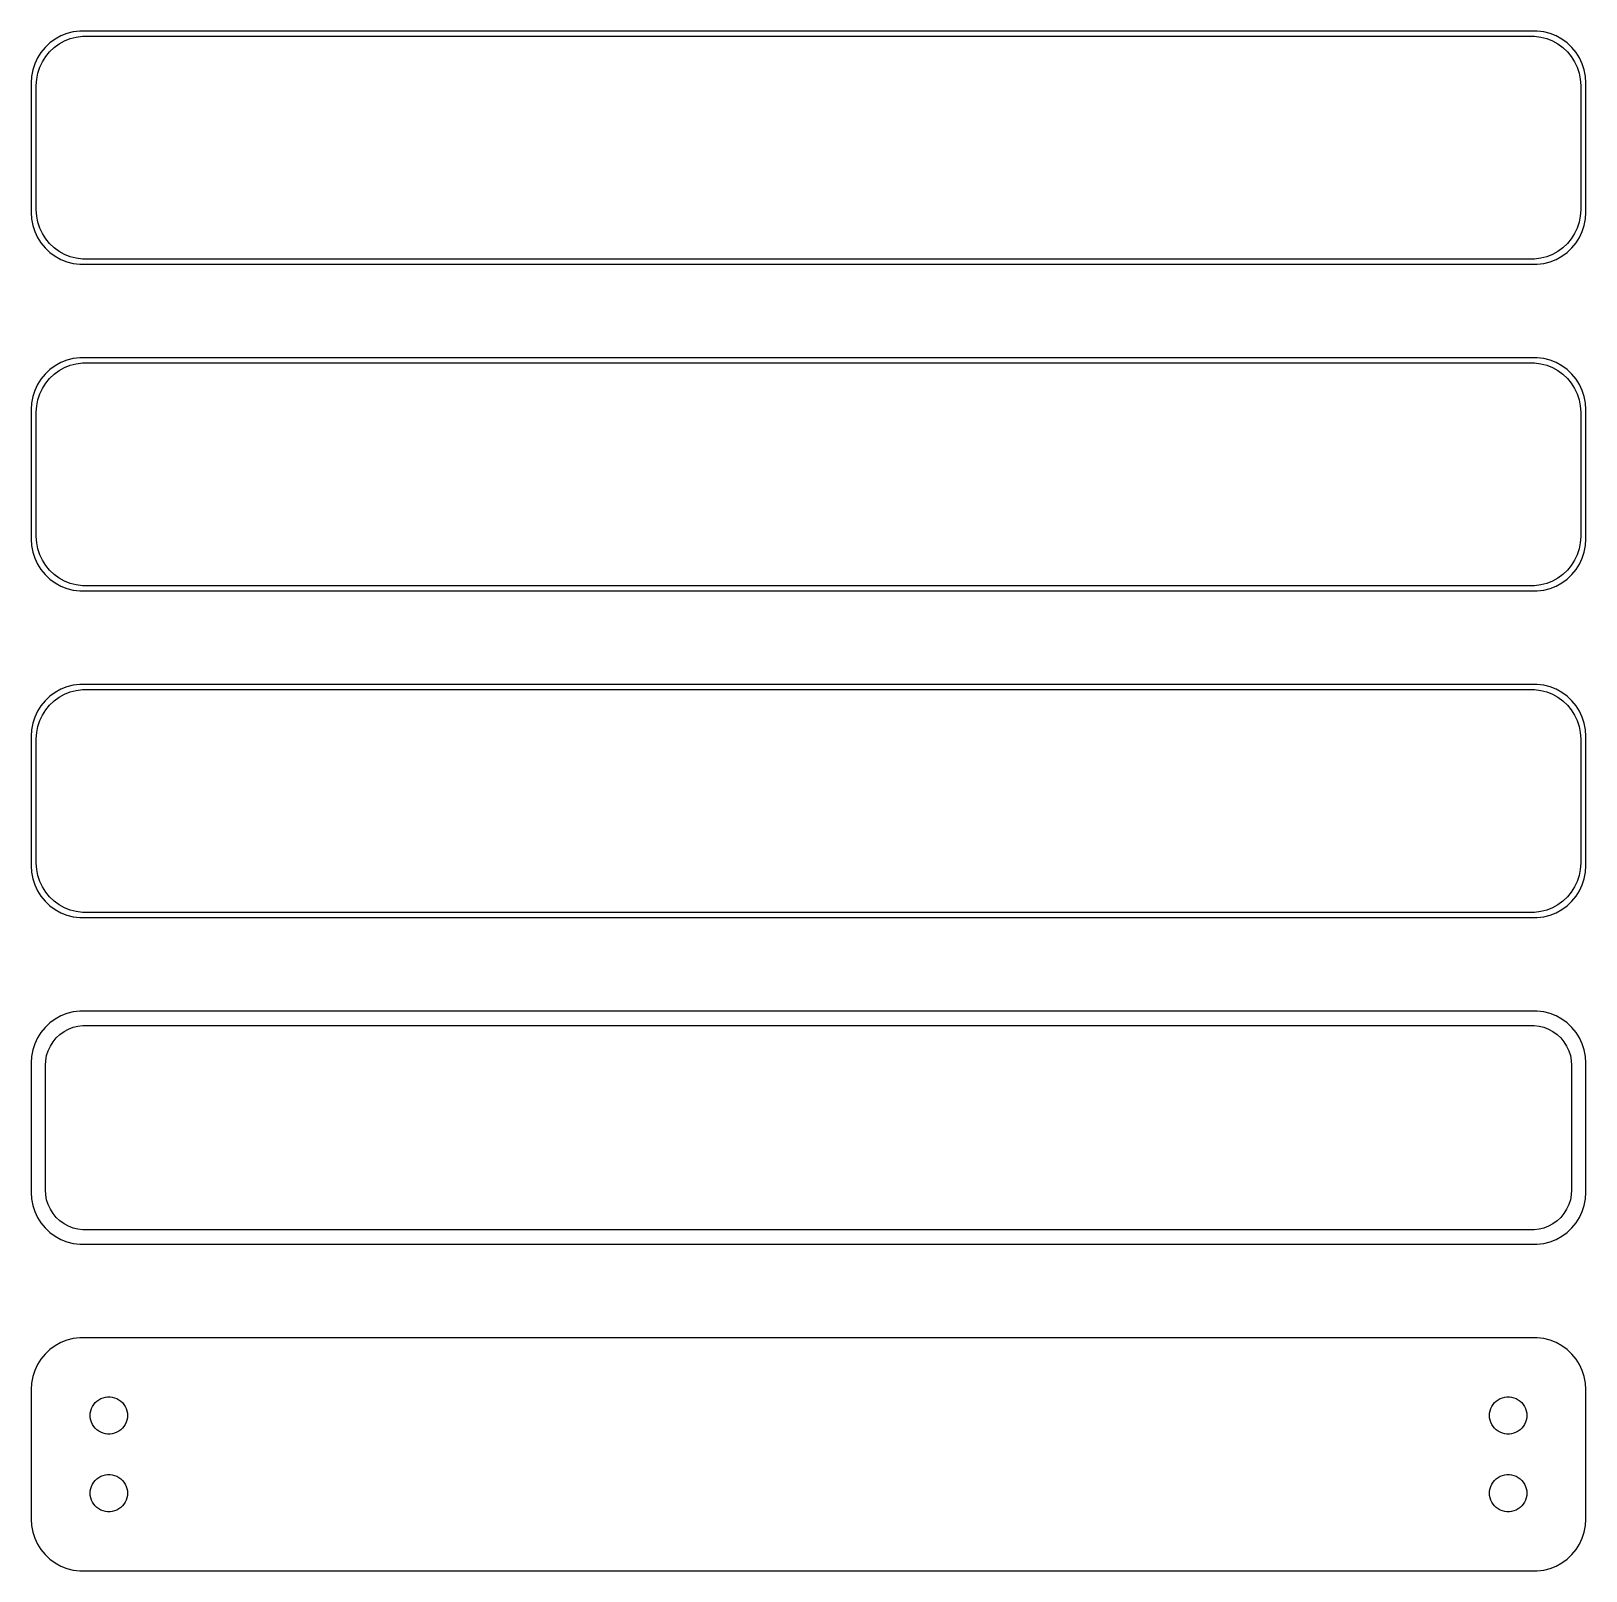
# Model space of a CAD drawing. Header units: metres. Extents: x -75 to 75, y 115 to 263.
import ezdxf

# ---------------------------------------------------------------- set-up
doc = ezdxf.new("R2010")
doc.units = ezdxf.units.M

msp = doc.modelspace()

# ---------------------------------------------------------------- linework, layer by layer
for p, q in [((-72.1289, 262.774), (-72.6791, 262.472)), ((-71.5451, 263.005), (-72.1289, 262.774)), ((-71.7724, 262.298), (-71.2178, 262.518)), ((-70.9369, 263.161), (-71.5451, 263.005)), ((-71.2178, 262.518), (-70.6401, 262.666)), ((-70.3139, 263.24), (-70.9369, 263.161)), ((-70.6401, 262.666), (-70.0482, 262.741)), ((70.3139, 263.24), (-70.3139, 263.24)), ((-70.0482, 262.741), (70.0482, 262.741)), ((70.0482, 262.741), (70.6401, 262.666)), ((70.9369, 263.161), (70.3139, 263.24)), ((70.6401, 262.666), (71.2178, 262.518)), ((71.5451, 263.005), (70.9369, 263.161)), ((71.2178, 262.518), (71.7724, 262.298)), ((72.1289, 262.774), (71.5451, 263.005)), ((72.6791, 262.472), (72.1289, 262.774)), ((-74.0451, 261.189), (-74.3815, 260.659)), ((-73.6448, 261.673), (-74.0451, 261.189)), ((-73.1871, 262.103), (-73.6448, 261.673)), ((-73.5928, 260.792), (-73.2126, 261.252)), ((-73.2126, 261.252), (-72.7778, 261.66)), ((-72.6791, 262.472), (-73.1871, 262.103)), ((-72.7778, 261.66), (-72.2952, 262.011)), ((-72.2952, 262.011), (-71.7724, 262.298)), ((71.7724, 262.298), (72.2952, 262.011)), ((72.2952, 262.011), (72.7778, 261.66)), ((73.1871, 262.103), (72.6791, 262.472)), ((72.7778, 261.66), (73.2126, 261.252)), ((73.6448, 261.673), (73.1871, 262.103)), ((73.2126, 261.252), (73.5928, 260.792)), ((74.0451, 261.189), (73.6448, 261.673)), ((74.3815, 260.659), (74.0451, 261.189)), ((-74.6489, 260.091), (-74.8429, 259.493)), ((-74.3815, 260.659), (-74.6489, 260.091)), ((-74.3508, 259.181), (-74.1664, 259.749)), ((-74.1664, 259.749), (-73.9125, 260.288)), ((-73.9125, 260.288), (-73.5928, 260.792)), ((73.5928, 260.792), (73.9125, 260.288)), ((73.9125, 260.288), (74.1664, 259.749)), ((74.1664, 259.749), (74.3508, 259.181)), ((74.6489, 260.091), (74.3815, 260.659)), ((74.8429, 259.493), (74.6489, 260.091)), ((-74.9606, 258.877), (-75, 258.25)), ((-75, 258.25), (-75, 245.75)), ((-74.8429, 259.493), (-74.9606, 258.877)), ((-74.5, 258), (-74.4625, 258.595)), ((-74.5, 246), (-74.5, 258)), ((-74.4625, 258.595), (-74.3508, 259.181)), ((74.3508, 259.181), (74.4625, 258.595)), ((74.4625, 258.595), (74.5, 258)), ((74.5, 258), (74.5, 246)), ((74.9606, 258.877), (74.8429, 259.493)), ((75, 258.25), (74.9606, 258.877)), ((75, 245.75), (75, 258.25)), ((-74.4625, 245.405), (-74.5, 246)), ((74.5, 246), (74.4625, 245.405)), ((-75, 245.75), (-74.9606, 245.123)), ((-74.9606, 245.123), (-74.8429, 244.507)), ((-74.8429, 244.507), (-74.6489, 243.909)), ((-74.3508, 244.819), (-74.4625, 245.405)), ((-74.1664, 244.251), (-74.3508, 244.819)), ((74.3508, 244.819), (74.1664, 244.251)), ((74.4625, 245.405), (74.3508, 244.819)), ((74.6489, 243.909), (74.8429, 244.507)), ((74.8429, 244.507), (74.9606, 245.123)), ((74.9606, 245.123), (75, 245.75)), ((-74.6489, 243.909), (-74.3815, 243.341)), ((-74.3815, 243.341), (-74.0451, 242.811)), ((-73.9125, 243.712), (-74.1664, 244.251)), ((-73.5928, 243.208), (-73.9125, 243.712)), ((-73.2126, 242.748), (-73.5928, 243.208)), ((73.5928, 243.208), (73.2126, 242.748)), ((73.9125, 243.712), (73.5928, 243.208)), ((74.1664, 244.251), (73.9125, 243.712)), ((74.0451, 242.811), (74.3815, 243.341)), ((74.3815, 243.341), (74.6489, 243.909)), ((-74.0451, 242.811), (-73.6448, 242.327)), ((-73.6448, 242.327), (-73.1871, 241.897)), ((-72.7778, 242.34), (-73.2126, 242.748)), ((-73.1871, 241.897), (-72.6791, 241.528)), ((-72.2952, 241.989), (-72.7778, 242.34)), ((-72.6791, 241.528), (-72.1289, 241.226)), ((-71.7724, 241.702), (-72.2952, 241.989)), ((-71.2178, 241.482), (-71.7724, 241.702)), ((71.7724, 241.702), (71.2178, 241.482)), ((72.2952, 241.989), (71.7724, 241.702)), ((72.1289, 241.226), (72.6791, 241.528)), ((72.7778, 242.34), (72.2952, 241.989)), ((72.6791, 241.528), (73.1871, 241.897)), ((73.2126, 242.748), (72.7778, 242.34)), ((73.1871, 241.897), (73.6448, 242.327)), ((73.6448, 242.327), (74.0451, 242.811)), ((-72.1289, 241.226), (-71.5451, 240.995)), ((-71.5451, 240.995), (-70.9369, 240.839)), ((-70.6401, 241.334), (-71.2178, 241.482)), ((-70.9369, 240.839), (-70.3139, 240.76)), ((-70.0482, 241.259), (-70.6401, 241.334)), ((-70.3139, 240.76), (70.3139, 240.76)), ((70.0482, 241.259), (-70.0482, 241.259)), ((70.6401, 241.334), (70.0482, 241.259)), ((70.3139, 240.76), (70.9369, 240.839)), ((71.2178, 241.482), (70.6401, 241.334)), ((70.9369, 240.839), (71.5451, 240.995)), ((71.5451, 240.995), (72.1289, 241.226)), ((-72.1289, 231.274), (-72.6791, 230.972)), ((-71.5451, 231.505), (-72.1289, 231.274)), ((-71.7724, 230.798), (-71.2178, 231.018)), ((-70.9369, 231.661), (-71.5451, 231.505)), ((-71.2178, 231.018), (-70.6401, 231.166)), ((-70.3139, 231.74), (-70.9369, 231.661)), ((-70.6401, 231.166), (-70.0482, 231.241)), ((70.3139, 231.74), (-70.3139, 231.74)), ((-70.0482, 231.241), (70.0482, 231.241)), ((70.0482, 231.241), (70.6401, 231.166)), ((70.9369, 231.661), (70.3139, 231.74)), ((70.6401, 231.166), (71.2178, 231.018)), ((71.5451, 231.505), (70.9369, 231.661)), ((71.2178, 231.018), (71.7724, 230.798)), ((72.1289, 231.274), (71.5451, 231.505)), ((72.6791, 230.972), (72.1289, 231.274)), ((-74.0451, 229.689), (-74.3815, 229.159)), ((-73.6448, 230.173), (-74.0451, 229.689)), ((-73.1871, 230.603), (-73.6448, 230.173)), ((-73.5928, 229.292), (-73.2126, 229.752)), ((-73.2126, 229.752), (-72.7778, 230.16)), ((-72.6791, 230.972), (-73.1871, 230.603)), ((-72.7778, 230.16), (-72.2952, 230.511)), ((-72.2952, 230.511), (-71.7724, 230.798)), ((71.7724, 230.798), (72.2952, 230.511)), ((72.2952, 230.511), (72.7778, 230.16)), ((73.1871, 230.603), (72.6791, 230.972)), ((72.7778, 230.16), (73.2126, 229.752)), ((73.6448, 230.173), (73.1871, 230.603)), ((73.2126, 229.752), (73.5928, 229.292)), ((74.0451, 229.689), (73.6448, 230.173)), ((74.3815, 229.159), (74.0451, 229.689)), ((-74.6489, 228.591), (-74.8429, 227.993)), ((-74.3815, 229.159), (-74.6489, 228.591)), ((-74.3508, 227.681), (-74.1664, 228.249)), ((-74.1664, 228.249), (-73.9125, 228.788)), ((-73.9125, 228.788), (-73.5928, 229.292)), ((73.5928, 229.292), (73.9125, 228.788)), ((73.9125, 228.788), (74.1664, 228.249)), ((74.1664, 228.249), (74.3508, 227.681)), ((74.6489, 228.591), (74.3815, 229.159)), ((74.8429, 227.993), (74.6489, 228.591)), ((-74.9606, 227.377), (-75, 226.75)), ((-75, 226.75), (-75, 214.25)), ((-74.8429, 227.993), (-74.9606, 227.377)), ((-74.5, 226.5), (-74.4625, 227.095)), ((-74.5, 214.5), (-74.5, 226.5)), ((-74.4625, 227.095), (-74.3508, 227.681)), ((74.3508, 227.681), (74.4625, 227.095)), ((74.4625, 227.095), (74.5, 226.5)), ((74.5, 226.5), (74.5, 214.5)), ((74.9606, 227.377), (74.8429, 227.993)), ((75, 226.75), (74.9606, 227.377)), ((75, 214.25), (75, 226.75)), ((-74.4625, 213.905), (-74.5, 214.5)), ((74.5, 214.5), (74.4625, 213.905)), ((-75, 214.25), (-74.9606, 213.623)), ((-74.9606, 213.623), (-74.8429, 213.007)), ((-74.8429, 213.007), (-74.6489, 212.409)), ((-74.3508, 213.319), (-74.4625, 213.905)), ((-74.1664, 212.751), (-74.3508, 213.319)), ((74.3508, 213.319), (74.1664, 212.751)), ((74.4625, 213.905), (74.3508, 213.319)), ((74.6489, 212.409), (74.8429, 213.007)), ((74.8429, 213.007), (74.9606, 213.623)), ((74.9606, 213.623), (75, 214.25)), ((-74.6489, 212.409), (-74.3815, 211.841)), ((-74.3815, 211.841), (-74.0451, 211.311)), ((-73.9125, 212.212), (-74.1664, 212.751)), ((-73.5928, 211.708), (-73.9125, 212.212)), ((-73.2126, 211.248), (-73.5928, 211.708)), ((73.5928, 211.708), (73.2126, 211.248)), ((73.9125, 212.212), (73.5928, 211.708)), ((74.1664, 212.751), (73.9125, 212.212)), ((74.0451, 211.311), (74.3815, 211.841)), ((74.3815, 211.841), (74.6489, 212.409)), ((-74.0451, 211.311), (-73.6448, 210.827)), ((-73.6448, 210.827), (-73.1871, 210.397)), ((-72.7778, 210.84), (-73.2126, 211.248)), ((-73.1871, 210.397), (-72.6791, 210.028)), ((-72.2952, 210.489), (-72.7778, 210.84)), ((-72.6791, 210.028), (-72.1289, 209.726)), ((-71.7724, 210.202), (-72.2952, 210.489)), ((-71.2178, 209.982), (-71.7724, 210.202)), ((71.7724, 210.202), (71.2178, 209.982)), ((72.2952, 210.489), (71.7724, 210.202)), ((72.1289, 209.726), (72.6791, 210.028)), ((72.7778, 210.84), (72.2952, 210.489)), ((72.6791, 210.028), (73.1871, 210.397)), ((73.2126, 211.248), (72.7778, 210.84)), ((73.1871, 210.397), (73.6448, 210.827)), ((73.6448, 210.827), (74.0451, 211.311)), ((-72.1289, 209.726), (-71.5451, 209.495)), ((-71.5451, 209.495), (-70.9369, 209.339)), ((-70.6401, 209.834), (-71.2178, 209.982)), ((-70.9369, 209.339), (-70.3139, 209.26)), ((-70.0482, 209.759), (-70.6401, 209.834)), ((-70.3139, 209.26), (70.3139, 209.26)), ((70.0482, 209.759), (-70.0482, 209.759)), ((70.6401, 209.834), (70.0482, 209.759)), ((70.3139, 209.26), (70.9369, 209.339)), ((71.2178, 209.982), (70.6401, 209.834)), ((70.9369, 209.339), (71.5451, 209.495)), ((71.5451, 209.495), (72.1289, 209.726)), ((-72.1289, 199.774), (-72.6791, 199.472)), ((-71.5451, 200.005), (-72.1289, 199.774)), ((-71.7724, 199.298), (-71.2178, 199.518)), ((-70.9369, 200.161), (-71.5451, 200.005)), ((-71.2178, 199.518), (-70.6401, 199.666)), ((-70.3139, 200.24), (-70.9369, 200.161)), ((-70.6401, 199.666), (-70.0482, 199.741)), ((70.3139, 200.24), (-70.3139, 200.24)), ((-70.0482, 199.741), (70.0482, 199.741)), ((70.0482, 199.741), (70.6401, 199.666)), ((70.9369, 200.161), (70.3139, 200.24)), ((70.6401, 199.666), (71.2178, 199.518)), ((71.5451, 200.005), (70.9369, 200.161)), ((71.2178, 199.518), (71.7724, 199.298)), ((72.1289, 199.774), (71.5451, 200.005)), ((72.6791, 199.472), (72.1289, 199.774)), ((-74.0451, 198.189), (-74.3815, 197.659)), ((-73.6448, 198.673), (-74.0451, 198.189)), ((-73.1871, 199.103), (-73.6448, 198.673)), ((-73.5928, 197.792), (-73.2126, 198.252)), ((-73.2126, 198.252), (-72.7778, 198.66)), ((-72.6791, 199.472), (-73.1871, 199.103)), ((-72.7778, 198.66), (-72.2952, 199.011)), ((-72.2952, 199.011), (-71.7724, 199.298)), ((71.7724, 199.298), (72.2952, 199.011)), ((72.2952, 199.011), (72.7778, 198.66)), ((73.1871, 199.103), (72.6791, 199.472)), ((72.7778, 198.66), (73.2126, 198.252)), ((73.6448, 198.673), (73.1871, 199.103)), ((73.2126, 198.252), (73.5928, 197.792)), ((74.0451, 198.189), (73.6448, 198.673)), ((74.3815, 197.659), (74.0451, 198.189)), ((-74.6489, 197.091), (-74.8429, 196.493)), ((-74.3815, 197.659), (-74.6489, 197.091)), ((-74.3508, 196.181), (-74.1664, 196.749)), ((-74.1664, 196.749), (-73.9125, 197.288)), ((-73.9125, 197.288), (-73.5928, 197.792)), ((73.5928, 197.792), (73.9125, 197.288)), ((73.9125, 197.288), (74.1664, 196.749)), ((74.1664, 196.749), (74.3508, 196.181)), ((74.6489, 197.091), (74.3815, 197.659)), ((74.8429, 196.493), (74.6489, 197.091)), ((-74.9606, 195.877), (-75, 195.25)), ((-75, 195.25), (-75, 182.75)), ((-74.8429, 196.493), (-74.9606, 195.877)), ((-74.5, 195), (-74.4625, 195.595)), ((-74.5, 183), (-74.5, 195)), ((-74.4625, 195.595), (-74.3508, 196.181)), ((74.3508, 196.181), (74.4625, 195.595)), ((74.4625, 195.595), (74.5, 195)), ((74.5, 195), (74.5, 183)), ((74.9606, 195.877), (74.8429, 196.493)), ((75, 195.25), (74.9606, 195.877)), ((75, 182.75), (75, 195.25)), ((-74.4625, 182.405), (-74.5, 183)), ((74.5, 183), (74.4625, 182.405)), ((-75, 182.75), (-74.9606, 182.123)), ((-74.9606, 182.123), (-74.8429, 181.507)), ((-74.8429, 181.507), (-74.6489, 180.909)), ((-74.3508, 181.819), (-74.4625, 182.405)), ((-74.1664, 181.251), (-74.3508, 181.819)), ((74.3508, 181.819), (74.1664, 181.251)), ((74.4625, 182.405), (74.3508, 181.819)), ((74.6489, 180.909), (74.8429, 181.507)), ((74.8429, 181.507), (74.9606, 182.123)), ((74.9606, 182.123), (75, 182.75)), ((-74.6489, 180.909), (-74.3815, 180.341)), ((-74.3815, 180.341), (-74.0451, 179.811)), ((-73.9125, 180.712), (-74.1664, 181.251)), ((-73.5928, 180.208), (-73.9125, 180.712)), ((-73.2126, 179.748), (-73.5928, 180.208)), ((73.5928, 180.208), (73.2126, 179.748)), ((73.9125, 180.712), (73.5928, 180.208)), ((74.1664, 181.251), (73.9125, 180.712)), ((74.0451, 179.811), (74.3815, 180.341)), ((74.3815, 180.341), (74.6489, 180.909)), ((-74.0451, 179.811), (-73.6448, 179.327)), ((-73.6448, 179.327), (-73.1871, 178.897)), ((-72.7778, 179.34), (-73.2126, 179.748)), ((-73.1871, 178.897), (-72.6791, 178.528)), ((-72.2952, 178.989), (-72.7778, 179.34)), ((-72.6791, 178.528), (-72.1289, 178.226)), ((-71.7724, 178.702), (-72.2952, 178.989)), ((-71.2178, 178.482), (-71.7724, 178.702)), ((71.7724, 178.702), (71.2178, 178.482)), ((72.2952, 178.989), (71.7724, 178.702)), ((72.1289, 178.226), (72.6791, 178.528)), ((72.7778, 179.34), (72.2952, 178.989)), ((72.6791, 178.528), (73.1871, 178.897)), ((73.2126, 179.748), (72.7778, 179.34)), ((73.1871, 178.897), (73.6448, 179.327)), ((73.6448, 179.327), (74.0451, 179.811)), ((-72.1289, 178.226), (-71.5451, 177.995)), ((-71.5451, 177.995), (-70.9369, 177.839)), ((-70.6401, 178.334), (-71.2178, 178.482)), ((-70.9369, 177.839), (-70.3139, 177.76)), ((-70.0482, 178.259), (-70.6401, 178.334)), ((-70.3139, 177.76), (70.3139, 177.76)), ((70.0482, 178.259), (-70.0482, 178.259)), ((70.6401, 178.334), (70.0482, 178.259)), ((70.3139, 177.76), (70.9369, 177.839)), ((71.2178, 178.482), (70.6401, 178.334)), ((70.9369, 177.839), (71.5451, 177.995)), ((71.5451, 177.995), (72.1289, 178.226)), ((-72.1289, 168.274), (-72.6791, 167.972)), ((-71.5451, 168.505), (-72.1289, 168.274)), ((-70.9369, 168.661), (-71.5451, 168.505)), ((-70.3139, 168.74), (-70.9369, 168.661)), ((70.3139, 168.74), (-70.3139, 168.74)), ((70.9369, 168.661), (70.3139, 168.74)), ((71.5451, 168.505), (70.9369, 168.661)), ((72.1289, 168.274), (71.5451, 168.505)), ((72.6791, 167.972), (72.1289, 168.274)), ((-74.0451, 166.689), (-74.3815, 166.159)), ((-73.6448, 167.173), (-74.0451, 166.689)), ((-73.1871, 167.603), (-73.6448, 167.173)), ((-72.6791, 167.972), (-73.1871, 167.603)), ((-72.2165, 166.481), (-71.8234, 166.767)), ((-71.8234, 166.767), (-71.3975, 167.001)), ((-71.3975, 167.001), (-70.9457, 167.18)), ((-70.9457, 167.18), (-70.4751, 167.301)), ((-70.4751, 167.301), (-69.993, 167.362)), ((-69.993, 167.362), (69.993, 167.362)), ((69.993, 167.362), (70.4751, 167.301)), ((70.4751, 167.301), (70.9457, 167.18)), ((70.9457, 167.18), (71.3975, 167.001)), ((71.3975, 167.001), (71.8234, 166.767)), ((71.8234, 166.767), (72.2165, 166.481)), ((73.1871, 167.603), (72.6791, 167.972)), ((73.6448, 167.173), (73.1871, 167.603)), ((74.0451, 166.689), (73.6448, 167.173)), ((74.3815, 166.159), (74.0451, 166.689)), ((-74.6489, 165.591), (-74.8429, 164.993)), ((-74.3815, 166.159), (-74.6489, 165.591)), ((-73.3477, 164.924), (-73.1408, 165.364)), ((-73.1408, 165.364), (-72.8805, 165.774)), ((-72.8805, 165.774), (-72.5707, 166.149)), ((-72.5707, 166.149), (-72.2165, 166.481)), ((72.2165, 166.481), (72.5707, 166.149)), ((72.5707, 166.149), (72.8805, 165.774)), ((72.8805, 165.774), (73.1408, 165.364)), ((73.1408, 165.364), (73.3477, 164.924)), ((74.6489, 165.591), (74.3815, 166.159)), ((74.8429, 164.993), (74.6489, 165.591)), ((-74.9606, 164.377), (-75, 163.75)), ((-75, 163.75), (-75, 151.25)), ((-74.8429, 164.993), (-74.9606, 164.377)), ((-73.6195, 163.5), (-73.589, 163.985)), ((-73.6195, 151.5), (-73.6195, 163.5)), ((-73.589, 163.985), (-73.4979, 164.462)), ((-73.4979, 164.462), (-73.3477, 164.924)), ((73.3477, 164.924), (73.4979, 164.462)), ((73.4979, 164.462), (73.589, 163.985)), ((73.589, 163.985), (73.6195, 163.5)), ((73.6195, 163.5), (73.6195, 151.5)), ((74.9606, 164.377), (74.8429, 164.993)), ((75, 163.75), (74.9606, 164.377)), ((75, 151.25), (75, 163.75)), ((-73.589, 151.015), (-73.6195, 151.5)), ((73.6195, 151.5), (73.589, 151.015)), ((-75, 151.25), (-74.9606, 150.623)), ((-74.9606, 150.623), (-74.8429, 150.007)), ((-74.8429, 150.007), (-74.6489, 149.409)), ((-73.4979, 150.538), (-73.589, 151.015)), ((-73.3477, 150.076), (-73.4979, 150.538)), ((-73.1408, 149.636), (-73.3477, 150.076)), ((73.3477, 150.076), (73.1408, 149.636)), ((73.4979, 150.538), (73.3477, 150.076)), ((73.589, 151.015), (73.4979, 150.538)), ((74.6489, 149.409), (74.8429, 150.007)), ((74.8429, 150.007), (74.9606, 150.623)), ((74.9606, 150.623), (75, 151.25)), ((-74.6489, 149.409), (-74.3815, 148.841)), ((-74.3815, 148.841), (-74.0451, 148.311)), ((-72.8805, 149.226), (-73.1408, 149.636)), ((-72.5707, 148.851), (-72.8805, 149.226)), ((-72.2165, 148.519), (-72.5707, 148.851)), ((-71.8234, 148.233), (-72.2165, 148.519)), ((72.2165, 148.519), (71.8234, 148.233)), ((72.5707, 148.851), (72.2165, 148.519)), ((72.8805, 149.226), (72.5707, 148.851)), ((73.1408, 149.636), (72.8805, 149.226)), ((74.0451, 148.311), (74.3815, 148.841)), ((74.3815, 148.841), (74.6489, 149.409)), ((-74.0451, 148.311), (-73.6448, 147.827)), ((-73.6448, 147.827), (-73.1871, 147.397)), ((-73.1871, 147.397), (-72.6791, 147.028)), ((-72.6791, 147.028), (-72.1289, 146.726)), ((-71.3975, 147.999), (-71.8234, 148.233)), ((-70.9457, 147.82), (-71.3975, 147.999)), ((-70.4751, 147.699), (-70.9457, 147.82)), ((-69.993, 147.638), (-70.4751, 147.699)), ((69.993, 147.638), (-69.993, 147.638)), ((70.4751, 147.699), (69.993, 147.638)), ((70.9457, 147.82), (70.4751, 147.699)), ((71.3975, 147.999), (70.9457, 147.82)), ((71.8234, 148.233), (71.3975, 147.999)), ((72.1289, 146.726), (72.6791, 147.028)), ((72.6791, 147.028), (73.1871, 147.397)), ((73.1871, 147.397), (73.6448, 147.827)), ((73.6448, 147.827), (74.0451, 148.311)), ((-72.1289, 146.726), (-71.5451, 146.495)), ((-71.5451, 146.495), (-70.9369, 146.339)), ((-70.9369, 146.339), (-70.3139, 146.26)), ((-70.3139, 146.26), (70.3139, 146.26)), ((70.3139, 146.26), (70.9369, 146.339)), ((70.9369, 146.339), (71.5451, 146.495)), ((71.5451, 146.495), (72.1289, 146.726)), ((-72.1289, 136.774), (-72.6791, 136.472)), ((-71.5451, 137.005), (-72.1289, 136.774)), ((-70.9369, 137.161), (-71.5451, 137.005)), ((-70.3139, 137.24), (-70.9369, 137.161)), ((70.3139, 137.24), (-70.3139, 137.24)), ((70.9369, 137.161), (70.3139, 137.24)), ((71.5451, 137.005), (70.9369, 137.161)), ((72.1289, 136.774), (71.5451, 137.005)), ((72.6791, 136.472), (72.1289, 136.774)), ((-74.0451, 135.189), (-74.3815, 134.659)), ((-73.6448, 135.673), (-74.0451, 135.189)), ((-73.1871, 136.103), (-73.6448, 135.673)), ((-72.6791, 136.472), (-73.1871, 136.103)), ((73.1871, 136.103), (72.6791, 136.472)), ((73.6448, 135.673), (73.1871, 136.103)), ((74.0451, 135.189), (73.6448, 135.673)), ((74.3815, 134.659), (74.0451, 135.189)), ((-74.6489, 134.091), (-74.8429, 133.493)), ((-74.3815, 134.659), (-74.6489, 134.091)), ((74.6489, 134.091), (74.3815, 134.659)), ((74.8429, 133.493), (74.6489, 134.091)), ((-74.9606, 132.877), (-75, 132.25)), ((-75, 132.25), (-75, 119.75)), ((-74.8429, 133.493), (-74.9606, 132.877)), ((74.9606, 132.877), (74.8429, 133.493)), ((75, 132.25), (74.9606, 132.877)), ((75, 119.75), (75, 132.25)), ((-69.1736, 130.413), (-69.0773, 130.617)), ((-69.0773, 130.617), (-68.9562, 130.808)), ((-68.9562, 130.808), (-68.8121, 130.982)), ((-68.8121, 130.982), (-68.6474, 131.137)), ((-68.6474, 131.137), (-68.4645, 131.27)), ((-68.4645, 131.27), (-68.2664, 131.379)), ((-68.2664, 131.379), (-68.0562, 131.462)), ((-68.0562, 131.462), (-67.8373, 131.518)), ((-67.8373, 131.518), (-67.613, 131.546)), ((-67.613, 131.546), (-67.387, 131.546)), ((-67.387, 131.546), (-67.1627, 131.518)), ((-67.1627, 131.518), (-66.9438, 131.462)), ((-66.9438, 131.462), (-66.7336, 131.379)), ((-66.7336, 131.379), (-66.5355, 131.27)), ((-66.5355, 131.27), (-66.3526, 131.137)), ((-66.3526, 131.137), (-66.1879, 130.982)), ((-66.1879, 130.982), (-66.0438, 130.808)), ((-66.0438, 130.808), (-65.9226, 130.617)), ((-65.9226, 130.617), (-65.8264, 130.413)), ((65.8264, 130.413), (65.9226, 130.617)), ((65.9226, 130.617), (66.0438, 130.808)), ((66.0438, 130.808), (66.1879, 130.982)), ((66.1879, 130.982), (66.3526, 131.137)), ((66.3526, 131.137), (66.5355, 131.27)), ((66.5355, 131.27), (66.7336, 131.379)), ((66.7336, 131.379), (66.9438, 131.462)), ((66.9438, 131.462), (67.1627, 131.518)), ((67.1627, 131.518), (67.387, 131.546)), ((67.387, 131.546), (67.613, 131.546)), ((67.613, 131.546), (67.8373, 131.518)), ((67.8373, 131.518), (68.0562, 131.462)), ((68.0562, 131.462), (68.2664, 131.379)), ((68.2664, 131.379), (68.4645, 131.27)), ((68.4645, 131.27), (68.6474, 131.137)), ((68.6474, 131.137), (68.8121, 130.982)), ((68.8121, 130.982), (68.9562, 130.808)), ((68.9562, 130.808), (69.0773, 130.617)), ((69.0773, 130.617), (69.1736, 130.413)), ((-69.3, 129.75), (-69.2858, 129.976)), ((-69.2858, 129.524), (-69.3, 129.75)), ((-69.2858, 129.976), (-69.2434, 130.198)), ((-69.2434, 129.302), (-69.2858, 129.524)), ((-69.2434, 130.198), (-69.1736, 130.413)), ((-69.1736, 129.087), (-69.2434, 129.302)), ((-69.0773, 128.883), (-69.1736, 129.087)), ((-65.8264, 129.087), (-65.9226, 128.883)), ((-65.8264, 130.413), (-65.7565, 130.198)), ((-65.7565, 129.302), (-65.8264, 129.087)), ((-65.7565, 130.198), (-65.7142, 129.976)), ((-65.7142, 129.524), (-65.7565, 129.302)), ((-65.7142, 129.976), (-65.7, 129.75)), ((-65.7, 129.75), (-65.7142, 129.524)), ((65.7, 129.75), (65.7142, 129.976)), ((65.7142, 129.524), (65.7, 129.75)), ((65.7142, 129.976), (65.7565, 130.198)), ((65.7565, 129.302), (65.7142, 129.524)), ((65.7565, 130.198), (65.8264, 130.413)), ((65.8264, 129.087), (65.7565, 129.302)), ((65.9226, 128.883), (65.8264, 129.087)), ((69.1736, 129.087), (69.0773, 128.883)), ((69.1736, 130.413), (69.2434, 130.198)), ((69.2434, 129.302), (69.1736, 129.087)), ((69.2434, 130.198), (69.2858, 129.976)), ((69.2858, 129.524), (69.2434, 129.302)), ((69.2858, 129.976), (69.3, 129.75)), ((69.3, 129.75), (69.2858, 129.524)), ((-68.9562, 128.692), (-69.0773, 128.883)), ((-68.8121, 128.518), (-68.9562, 128.692)), ((-68.6474, 128.363), (-68.8121, 128.518)), ((-68.4645, 128.23), (-68.6474, 128.363)), ((-68.2664, 128.121), (-68.4645, 128.23)), ((-68.0562, 128.038), (-68.2664, 128.121)), ((-67.8373, 127.982), (-68.0562, 128.038)), ((-67.613, 127.954), (-67.8373, 127.982)), ((-67.387, 127.954), (-67.613, 127.954)), ((-67.1627, 127.982), (-67.387, 127.954)), ((-66.9438, 128.038), (-67.1627, 127.982)), ((-66.7336, 128.121), (-66.9438, 128.038)), ((-66.5355, 128.23), (-66.7336, 128.121)), ((-66.3526, 128.363), (-66.5355, 128.23)), ((-66.1879, 128.518), (-66.3526, 128.363)), ((-66.0438, 128.692), (-66.1879, 128.518)), ((-65.9226, 128.883), (-66.0438, 128.692)), ((66.0438, 128.692), (65.9226, 128.883)), ((66.1879, 128.518), (66.0438, 128.692)), ((66.3526, 128.363), (66.1879, 128.518)), ((66.5355, 128.23), (66.3526, 128.363)), ((66.7336, 128.121), (66.5355, 128.23)), ((66.9438, 128.038), (66.7336, 128.121)), ((67.1627, 127.982), (66.9438, 128.038)), ((67.387, 127.954), (67.1627, 127.982)), ((67.613, 127.954), (67.387, 127.954)), ((67.8373, 127.982), (67.613, 127.954)), ((68.0562, 128.038), (67.8373, 127.982)), ((68.2664, 128.121), (68.0562, 128.038)), ((68.4645, 128.23), (68.2664, 128.121)), ((68.6474, 128.363), (68.4645, 128.23)), ((68.8121, 128.518), (68.6474, 128.363)), ((68.9562, 128.692), (68.8121, 128.518)), ((69.0773, 128.883), (68.9562, 128.692)), ((-69.1736, 122.913), (-69.0773, 123.117)), ((-69.0773, 123.117), (-68.9562, 123.308)), ((-68.9562, 123.308), (-68.8121, 123.482)), ((-68.8121, 123.482), (-68.6474, 123.637)), ((-68.6474, 123.637), (-68.4645, 123.77)), ((-68.4645, 123.77), (-68.2664, 123.879)), ((-68.2664, 123.879), (-68.0562, 123.962)), ((-68.0562, 123.962), (-67.8373, 124.018)), ((-67.8373, 124.018), (-67.613, 124.046)), ((-67.613, 124.046), (-67.387, 124.046)), ((-67.387, 124.046), (-67.1627, 124.018)), ((-67.1627, 124.018), (-66.9438, 123.962)), ((-66.9438, 123.962), (-66.7336, 123.879)), ((-66.7336, 123.879), (-66.5355, 123.77)), ((-66.5355, 123.77), (-66.3526, 123.637)), ((-66.3526, 123.637), (-66.1879, 123.482)), ((-66.1879, 123.482), (-66.0438, 123.308)), ((-66.0438, 123.308), (-65.9226, 123.117)), ((-65.9226, 123.117), (-65.8264, 122.913)), ((65.8264, 122.913), (65.9226, 123.117)), ((65.9226, 123.117), (66.0438, 123.308)), ((66.0438, 123.308), (66.1879, 123.482)), ((66.1879, 123.482), (66.3526, 123.637)), ((66.3526, 123.637), (66.5355, 123.77)), ((66.5355, 123.77), (66.7336, 123.879)), ((66.7336, 123.879), (66.9438, 123.962)), ((66.9438, 123.962), (67.1627, 124.018)), ((67.1627, 124.018), (67.387, 124.046)), ((67.387, 124.046), (67.613, 124.046)), ((67.613, 124.046), (67.8373, 124.018)), ((67.8373, 124.018), (68.0562, 123.962)), ((68.0562, 123.962), (68.2664, 123.879)), ((68.2664, 123.879), (68.4645, 123.77)), ((68.4645, 123.77), (68.6474, 123.637)), ((68.6474, 123.637), (68.8121, 123.482)), ((68.8121, 123.482), (68.9562, 123.308)), ((68.9562, 123.308), (69.0773, 123.117)), ((69.0773, 123.117), (69.1736, 122.913)), ((-69.3, 122.25), (-69.2858, 122.476)), ((-69.2858, 122.024), (-69.3, 122.25)), ((-69.2858, 122.476), (-69.2434, 122.698)), ((-69.2434, 121.802), (-69.2858, 122.024)), ((-69.2434, 122.698), (-69.1736, 122.913)), ((-69.1736, 121.587), (-69.2434, 121.802)), ((-69.0773, 121.383), (-69.1736, 121.587)), ((-65.8264, 121.587), (-65.9226, 121.383)), ((-65.8264, 122.913), (-65.7565, 122.698)), ((-65.7565, 121.802), (-65.8264, 121.587)), ((-65.7565, 122.698), (-65.7142, 122.476)), ((-65.7142, 122.024), (-65.7565, 121.802)), ((-65.7142, 122.476), (-65.7, 122.25)), ((-65.7, 122.25), (-65.7142, 122.024)), ((65.7, 122.25), (65.7142, 122.476)), ((65.7142, 122.024), (65.7, 122.25)), ((65.7142, 122.476), (65.7565, 122.698)), ((65.7565, 121.802), (65.7142, 122.024)), ((65.7565, 122.698), (65.8264, 122.913)), ((65.8264, 121.587), (65.7565, 121.802)), ((65.9226, 121.383), (65.8264, 121.587)), ((69.1736, 121.587), (69.0773, 121.383)), ((69.1736, 122.913), (69.2434, 122.698)), ((69.2434, 121.802), (69.1736, 121.587)), ((69.2434, 122.698), (69.2858, 122.476)), ((69.2858, 122.024), (69.2434, 121.802)), ((69.2858, 122.476), (69.3, 122.25)), ((69.3, 122.25), (69.2858, 122.024)), ((-68.9562, 121.192), (-69.0773, 121.383)), ((-68.8121, 121.018), (-68.9562, 121.192)), ((-68.6474, 120.863), (-68.8121, 121.018)), ((-68.4645, 120.73), (-68.6474, 120.863)), ((-68.2664, 120.621), (-68.4645, 120.73)), ((-68.0562, 120.538), (-68.2664, 120.621)), ((-67.8373, 120.482), (-68.0562, 120.538)), ((-67.613, 120.454), (-67.8373, 120.482)), ((-67.387, 120.454), (-67.613, 120.454)), ((-67.1627, 120.482), (-67.387, 120.454)), ((-66.9438, 120.538), (-67.1627, 120.482)), ((-66.7336, 120.621), (-66.9438, 120.538)), ((-66.5355, 120.73), (-66.7336, 120.621)), ((-66.3526, 120.863), (-66.5355, 120.73)), ((-66.1879, 121.018), (-66.3526, 120.863)), ((-66.0438, 121.192), (-66.1879, 121.018)), ((-65.9226, 121.383), (-66.0438, 121.192)), ((66.0438, 121.192), (65.9226, 121.383)), ((66.1879, 121.018), (66.0438, 121.192)), ((66.3526, 120.863), (66.1879, 121.018)), ((66.5355, 120.73), (66.3526, 120.863)), ((66.7336, 120.621), (66.5355, 120.73)), ((66.9438, 120.538), (66.7336, 120.621)), ((67.1627, 120.482), (66.9438, 120.538)), ((67.387, 120.454), (67.1627, 120.482)), ((67.613, 120.454), (67.387, 120.454)), ((67.8373, 120.482), (67.613, 120.454)), ((68.0562, 120.538), (67.8373, 120.482)), ((68.2664, 120.621), (68.0562, 120.538)), ((68.4645, 120.73), (68.2664, 120.621)), ((68.6474, 120.863), (68.4645, 120.73)), ((68.8121, 121.018), (68.6474, 120.863)), ((68.9562, 121.192), (68.8121, 121.018)), ((69.0773, 121.383), (68.9562, 121.192)), ((-75, 119.75), (-74.9606, 119.123)), ((-74.9606, 119.123), (-74.8429, 118.507)), ((-74.8429, 118.507), (-74.6489, 117.909)), ((74.6489, 117.909), (74.8429, 118.507)), ((74.8429, 118.507), (74.9606, 119.123)), ((74.9606, 119.123), (75, 119.75)), ((-74.6489, 117.909), (-74.3815, 117.341)), ((-74.3815, 117.341), (-74.0451, 116.811)), ((74.0451, 116.811), (74.3815, 117.341)), ((74.3815, 117.341), (74.6489, 117.909)), ((-74.0451, 116.811), (-73.6448, 116.327)), ((-73.6448, 116.327), (-73.1871, 115.897)), ((-73.1871, 115.897), (-72.6791, 115.528)), ((-72.6791, 115.528), (-72.1289, 115.226)), ((72.1289, 115.226), (72.6791, 115.528)), ((72.6791, 115.528), (73.1871, 115.897)), ((73.1871, 115.897), (73.6448, 116.327)), ((73.6448, 116.327), (74.0451, 116.811)), ((-72.1289, 115.226), (-71.5451, 114.995)), ((-71.5451, 114.995), (-70.9369, 114.839)), ((-70.9369, 114.839), (-70.3139, 114.76)), ((-70.3139, 114.76), (70.3139, 114.76)), ((70.3139, 114.76), (70.9369, 114.839)), ((70.9369, 114.839), (71.5451, 114.995)), ((71.5451, 114.995), (72.1289, 115.226))]:
    msp.add_line(p, q)

doc.saveas('drawing.dxf')
